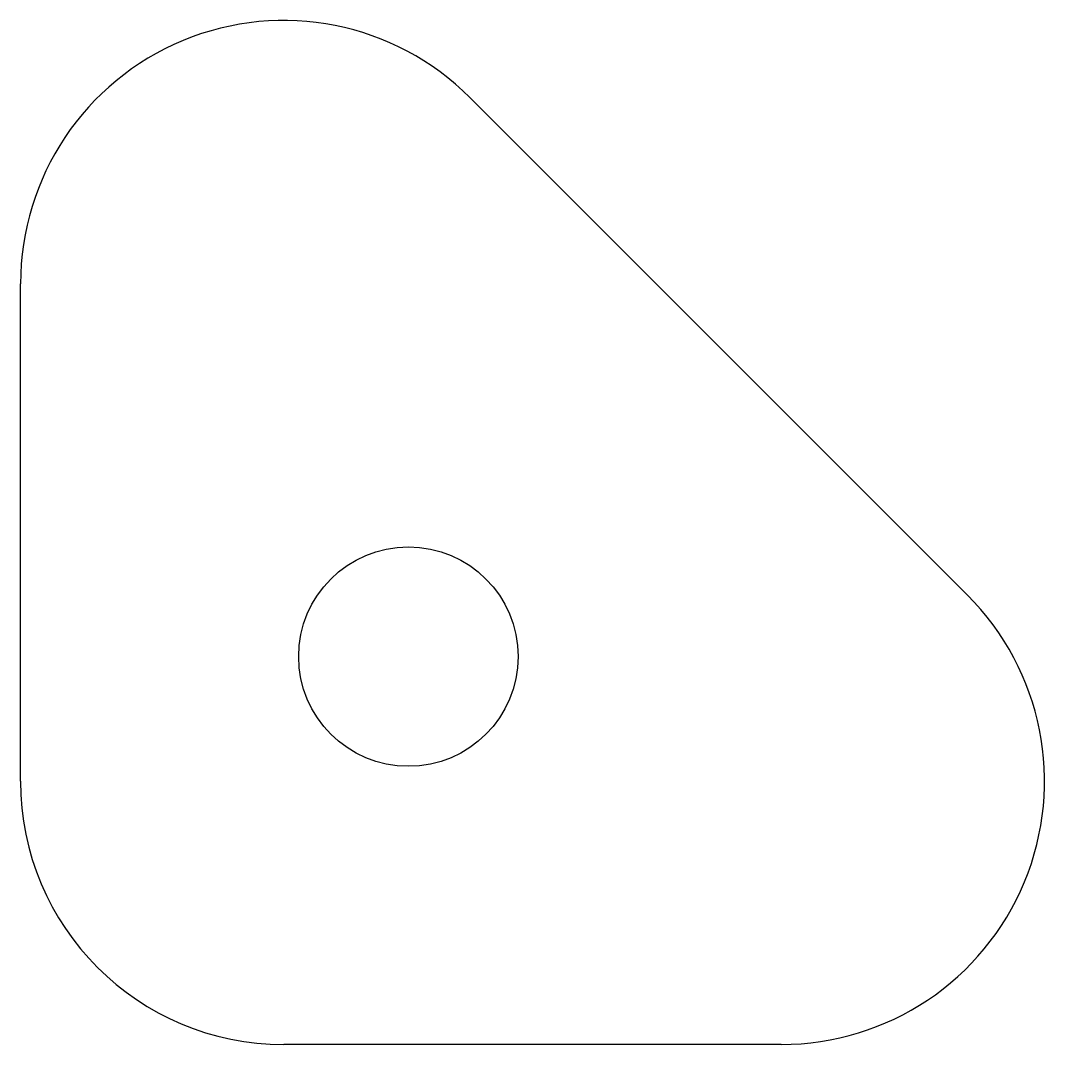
# Model space of a CAD drawing. Header units: millimetres. Extents: x -296.4 to -249.8, y -296.4 to -249.8.
import ezdxf

# ---------------------------------------------------------------- set-up
doc = ezdxf.new("R2010")
doc.units = ezdxf.units.MM

msp = doc.modelspace()

# ---------------------------------------------------------------- linework, layer by layer
at = {"color": 7, "linetype": 'Continuous', "lineweight": 25}
for p, q in [((-275.956, -253.287), (-253.287, -275.956)), ((-296.441, -284.441), (-296.441, -261.772)), ((-261.772, -296.441), (-284.441, -296.441))]:
    msp.add_line(p, q, dxfattribs=at)
msp.add_circle((-278.763, -278.763), 5, dxfattribs=at)
for centre, start, end in [((-284.441, -261.772), 45, 180), ((-261.772, -284.441), 270, 45), ((-284.441, -284.441), 180, 270)]:
    msp.add_arc(centre, 12, start, end, dxfattribs=at)

doc.saveas('drawing.dxf')
